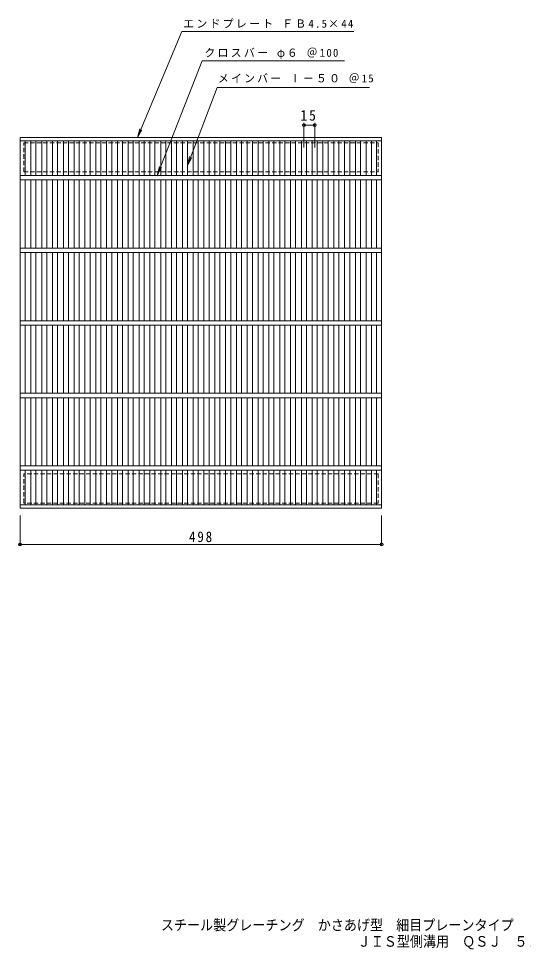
# Model space of a CAD drawing. Units: millimetres at full size, sheet at 1:5; details may follow other scales. Extents: x -605 to 756, y -687 to 594.
# Drawn here: x -605 to 90, y -687 to 594 of the extents above; entities that cross this region are included whole.
import ezdxf
from ezdxf.enums import TextEntityAlignment as Align

# ---------------------------------------------------------------- set-up
doc = ezdxf.new("R2010")
doc.units = ezdxf.units.MM
doc.header["$LTSCALE"] = 5
doc.header["$PDMODE"] = 32
doc.header["$PDSIZE"] = 4
doc.linetypes.add('DASHED1', pattern=[1.8, 1.2, -0.6])
for name, color, linetype, lineweight in [('A-1', 2, 'Continuous', 9), ('A-2', 3, 'Continuous', 9), ('A-4', 7, 'Continuous', 9), ('A-5', 7, 'Continuous', 9)]:
    doc.layers.add(name, color=color, linetype=linetype, lineweight=lineweight)
doc.layers.add('F-5_F-5ﾚｲﾔ', color=2, linetype='Continuous')
doc.styles.add('ＭＳ ゴシック', font='')
doc.styles.get('ＭＳ ゴシック').set_extended_font_data('MS Gothic')

msp = doc.modelspace()

# ---------------------------------------------------------------- linework, layer by layer
at = {"layer": 'A-1', "linetype": 'DASHED1'}
for p, q in [((-598.405, 423.355), (-110.405, 423.355)), ((-598.405, 383.355), (-598.405, 423.355)), ((-110.405, 423.355), (-110.405, 383.355)), ((-598.405, 383.355), (-110.405, 383.355)), ((-110.405, -32.644), (-598.405, -32.644)), ((-598.405, -72.644), (-598.405, -32.644)), ((-110.405, -32.644), (-110.405, -72.644)), ((-110.405, -72.644), (-598.405, -72.644))]:
    msp.add_line(p, q, dxfattribs=at)
at = {"layer": 'A-2'}
for p, q in [((-603.405, 430.355), (-105.405, 430.355)), ((-603.405, -79.644), (-603.405, 430.355)), ((-603.405, 425.855), (-105.405, 425.855)), ((-596.406, 378.356), (-596.406, 425.855)), ((-588.506, 378.356), (-588.506, 425.855)), ((-581.506, 378.356), (-581.506, 425.855)), ((-573.606, 378.356), (-573.606, 425.855)), ((-566.606, 378.356), (-566.606, 425.855)), ((-558.706, 378.356), (-558.706, 425.855)), ((-551.706, 378.356), (-551.706, 425.855)), ((-543.806, 378.356), (-543.806, 425.855)), ((-536.806, 378.356), (-536.806, 425.855)), ((-528.906, 378.356), (-528.906, 425.855)), ((-521.906, 378.356), (-521.906, 425.855)), ((-514.006, 378.356), (-514.006, 425.855)), ((-507.006, 378.356), (-507.006, 425.855)), ((-499.106, 378.356), (-499.106, 425.855)), ((-492.106, 378.356), (-492.106, 425.855)), ((-484.206, 378.356), (-484.206, 425.855)), ((-477.206, 378.356), (-477.206, 425.855)), ((-469.306, 378.356), (-469.306, 425.855)), ((-462.306, 378.356), (-462.306, 425.855)), ((-454.406, 378.356), (-454.406, 425.855)), ((-447.406, 378.356), (-447.406, 425.855)), ((-439.506, 378.356), (-439.506, 425.855)), ((-432.506, 378.356), (-432.506, 425.855)), ((-424.606, 378.356), (-424.606, 425.855)), ((-417.606, 378.356), (-417.606, 425.855)), ((-409.706, 378.356), (-409.706, 425.855)), ((-402.706, 378.356), (-402.706, 425.855)), ((-394.806, 378.356), (-394.806, 425.855)), ((-387.806, 378.356), (-387.806, 425.855)), ((-379.906, 378.356), (-379.906, 425.855)), ((-372.906, 378.356), (-372.906, 425.855)), ((-365.006, 378.356), (-365.006, 425.855)), ((-358.006, 378.356), (-358.006, 425.855)), ((-350.106, 378.356), (-350.106, 425.855)), ((-343.106, 378.356), (-343.106, 425.855)), ((-335.206, 378.356), (-335.206, 425.855)), ((-328.206, 378.356), (-328.206, 425.855)), ((-320.306, 378.356), (-320.306, 425.855)), ((-313.306, 378.356), (-313.306, 425.855)), ((-305.406, 378.356), (-305.406, 425.855)), ((-298.406, 378.356), (-298.406, 425.855)), ((-290.506, 378.356), (-290.506, 425.855)), ((-283.506, 378.356), (-283.506, 425.855)), ((-275.606, 378.356), (-275.606, 425.855)), ((-268.606, 378.356), (-268.606, 425.855)), ((-260.706, 378.356), (-260.706, 425.855)), ((-253.706, 378.356), (-253.706, 425.855)), ((-245.806, 378.356), (-245.806, 425.855)), ((-238.806, 378.356), (-238.806, 425.855)), ((-230.906, 378.356), (-230.906, 425.855)), ((-223.906, 378.356), (-223.906, 425.855)), ((-216.006, 378.356), (-216.006, 425.855)), ((-209.006, 378.356), (-209.006, 425.855)), ((-201.106, 378.356), (-201.106, 425.855)), ((-194.106, 378.356), (-194.106, 425.855)), ((-186.206, 378.356), (-186.206, 425.855)), ((-179.206, 378.356), (-179.206, 425.855)), ((-171.306, 378.356), (-171.306, 425.855)), ((-164.306, 378.356), (-164.306, 425.855)), ((-156.406, 378.356), (-156.406, 425.855)), ((-149.406, 378.356), (-149.406, 425.855)), ((-141.506, 378.356), (-141.506, 425.855)), ((-134.506, 378.356), (-134.506, 425.855)), ((-126.606, 378.356), (-126.606, 425.855)), ((-119.606, 378.356), (-119.606, 425.855)), ((-112.405, 425.855), (-112.405, 378.356)), ((-105.405, 430.355), (-105.405, -79.644)), ((-603.405, 378.356), (-105.405, 378.356)), ((-603.405, 372.356), (-105.405, 372.356)), ((-596.406, 278.356), (-596.406, 372.356)), ((-588.506, 278.356), (-588.506, 372.356)), ((-581.506, 278.356), (-581.506, 372.356)), ((-573.606, 278.356), (-573.606, 372.356)), ((-566.606, 278.356), (-566.606, 372.356)), ((-558.706, 278.356), (-558.706, 372.356)), ((-551.706, 278.356), (-551.706, 372.356)), ((-543.806, 278.356), (-543.806, 372.356)), ((-536.806, 278.356), (-536.806, 372.356)), ((-528.906, 278.356), (-528.906, 372.356)), ((-521.906, 278.356), (-521.906, 372.356)), ((-514.006, 278.356), (-514.006, 372.356)), ((-507.006, 278.356), (-507.006, 372.356)), ((-499.106, 278.356), (-499.106, 372.356)), ((-492.106, 278.356), (-492.106, 372.356)), ((-484.206, 278.356), (-484.206, 372.356)), ((-477.206, 278.356), (-477.206, 372.356)), ((-469.306, 278.356), (-469.306, 372.356)), ((-462.306, 278.356), (-462.306, 372.356)), ((-454.406, 278.356), (-454.406, 372.356)), ((-447.406, 278.356), (-447.406, 372.356)), ((-439.506, 278.356), (-439.506, 372.356)), ((-432.506, 278.356), (-432.506, 372.356)), ((-424.606, 278.356), (-424.606, 372.356)), ((-417.606, 278.356), (-417.606, 372.356)), ((-409.706, 278.356), (-409.706, 372.356)), ((-402.706, 278.356), (-402.706, 372.356)), ((-394.806, 278.356), (-394.806, 372.356)), ((-387.806, 278.356), (-387.806, 372.356)), ((-379.906, 278.356), (-379.906, 372.356)), ((-372.906, 278.356), (-372.906, 372.356)), ((-365.006, 278.356), (-365.006, 372.356)), ((-358.006, 278.356), (-358.006, 372.356)), ((-350.106, 278.356), (-350.106, 372.356)), ((-343.106, 278.356), (-343.106, 372.356)), ((-335.206, 278.356), (-335.206, 372.356)), ((-328.206, 278.356), (-328.206, 372.356)), ((-320.306, 278.356), (-320.306, 372.356)), ((-313.306, 278.356), (-313.306, 372.356)), ((-305.406, 278.356), (-305.406, 372.356)), ((-298.406, 278.356), (-298.406, 372.356)), ((-290.506, 278.356), (-290.506, 372.356)), ((-283.506, 278.356), (-283.506, 372.356)), ((-275.606, 278.356), (-275.606, 372.356)), ((-268.606, 278.356), (-268.606, 372.356)), ((-260.706, 278.356), (-260.706, 372.356)), ((-253.706, 278.356), (-253.706, 372.356)), ((-245.806, 278.356), (-245.806, 372.356)), ((-238.806, 278.356), (-238.806, 372.356)), ((-230.906, 278.356), (-230.906, 372.356)), ((-223.906, 278.356), (-223.906, 372.356)), ((-216.006, 278.356), (-216.006, 372.356)), ((-209.006, 278.356), (-209.006, 372.356)), ((-201.106, 278.356), (-201.106, 372.356)), ((-194.106, 278.356), (-194.106, 372.356)), ((-186.206, 278.356), (-186.206, 372.356)), ((-179.206, 278.356), (-179.206, 372.356)), ((-171.306, 278.356), (-171.306, 372.356)), ((-164.306, 278.356), (-164.306, 372.356)), ((-156.406, 278.356), (-156.406, 372.356)), ((-149.406, 278.356), (-149.406, 372.356)), ((-141.506, 278.356), (-141.506, 372.356)), ((-134.506, 278.356), (-134.506, 372.356)), ((-126.606, 278.356), (-126.606, 372.356)), ((-119.606, 278.356), (-119.606, 372.356)), ((-112.405, 372.356), (-112.405, 278.356)), ((-603.405, 278.356), (-105.405, 278.356)), ((-603.405, 272.356), (-105.405, 272.356)), ((-596.406, 178.356), (-596.406, 272.356)), ((-588.506, 178.356), (-588.506, 272.356)), ((-581.506, 178.356), (-581.506, 272.356)), ((-573.606, 178.356), (-573.606, 272.356)), ((-566.606, 178.356), (-566.606, 272.356)), ((-558.706, 178.356), (-558.706, 272.356)), ((-551.706, 178.356), (-551.706, 272.356)), ((-543.806, 178.356), (-543.806, 272.356)), ((-536.806, 178.356), (-536.806, 272.356)), ((-528.906, 178.356), (-528.906, 272.356)), ((-521.906, 178.356), (-521.906, 272.356)), ((-514.006, 178.356), (-514.006, 272.356)), ((-507.006, 178.356), (-507.006, 272.356)), ((-499.106, 178.356), (-499.106, 272.356)), ((-492.106, 178.356), (-492.106, 272.356)), ((-484.206, 178.356), (-484.206, 272.356)), ((-477.206, 178.356), (-477.206, 272.356)), ((-469.306, 178.356), (-469.306, 272.356)), ((-462.306, 178.356), (-462.306, 272.356)), ((-454.406, 178.356), (-454.406, 272.356)), ((-447.406, 178.356), (-447.406, 272.356)), ((-439.506, 178.356), (-439.506, 272.356)), ((-432.506, 178.356), (-432.506, 272.356)), ((-424.606, 178.356), (-424.606, 272.356)), ((-417.606, 178.356), (-417.606, 272.356)), ((-409.706, 178.356), (-409.706, 272.356)), ((-402.706, 178.356), (-402.706, 272.356)), ((-394.806, 178.356), (-394.806, 272.356)), ((-387.806, 178.356), (-387.806, 272.356)), ((-379.906, 178.356), (-379.906, 272.356)), ((-372.906, 178.356), (-372.906, 272.356)), ((-365.006, 178.356), (-365.006, 272.356)), ((-358.006, 178.356), (-358.006, 272.356)), ((-350.106, 178.356), (-350.106, 272.356)), ((-343.106, 178.356), (-343.106, 272.356)), ((-335.206, 178.356), (-335.206, 272.356)), ((-328.206, 178.356), (-328.206, 272.356)), ((-320.306, 178.356), (-320.306, 272.356)), ((-313.306, 178.356), (-313.306, 272.356)), ((-305.406, 178.356), (-305.406, 272.356)), ((-298.406, 178.356), (-298.406, 272.356)), ((-290.506, 178.356), (-290.506, 272.356)), ((-283.506, 178.356), (-283.506, 272.356)), ((-275.606, 178.356), (-275.606, 272.356)), ((-268.606, 178.356), (-268.606, 272.356)), ((-260.706, 178.356), (-260.706, 272.356)), ((-253.706, 178.356), (-253.706, 272.356)), ((-245.806, 178.356), (-245.806, 272.356)), ((-238.806, 178.356), (-238.806, 272.356)), ((-230.906, 178.356), (-230.906, 272.356)), ((-223.906, 178.356), (-223.906, 272.356)), ((-216.006, 178.356), (-216.006, 272.356)), ((-209.006, 178.356), (-209.006, 272.356)), ((-201.106, 178.356), (-201.106, 272.356)), ((-194.106, 178.356), (-194.106, 272.356)), ((-186.206, 178.356), (-186.206, 272.356)), ((-179.206, 178.356), (-179.206, 272.356)), ((-171.306, 178.356), (-171.306, 272.356)), ((-164.306, 178.356), (-164.306, 272.356)), ((-156.406, 178.356), (-156.406, 272.356)), ((-149.406, 178.356), (-149.406, 272.356)), ((-141.506, 178.356), (-141.506, 272.356)), ((-134.506, 178.356), (-134.506, 272.356)), ((-126.606, 178.356), (-126.606, 272.356)), ((-119.606, 178.356), (-119.606, 272.356)), ((-112.405, 272.356), (-112.405, 178.356)), ((-603.405, 178.356), (-105.405, 178.356)), ((-603.405, 172.356), (-105.405, 172.356)), ((-596.406, 78.356), (-596.406, 172.356)), ((-588.506, 78.356), (-588.506, 172.356)), ((-581.506, 78.356), (-581.506, 172.356)), ((-573.606, 78.356), (-573.606, 172.356)), ((-566.606, 78.356), (-566.606, 172.356)), ((-558.706, 78.356), (-558.706, 172.356)), ((-551.706, 78.356), (-551.706, 172.356)), ((-543.806, 78.356), (-543.806, 172.356)), ((-536.806, 78.356), (-536.806, 172.356)), ((-528.906, 78.356), (-528.906, 172.356)), ((-521.906, 78.356), (-521.906, 172.356)), ((-514.006, 78.356), (-514.006, 172.356)), ((-507.006, 78.356), (-507.006, 172.356)), ((-499.106, 78.356), (-499.106, 172.356)), ((-492.106, 78.356), (-492.106, 172.356)), ((-484.206, 78.356), (-484.206, 172.356)), ((-477.206, 78.356), (-477.206, 172.356)), ((-469.306, 78.356), (-469.306, 172.356)), ((-462.306, 78.356), (-462.306, 172.356)), ((-454.406, 78.356), (-454.406, 172.356)), ((-447.406, 78.356), (-447.406, 172.356)), ((-439.506, 78.356), (-439.506, 172.356)), ((-432.506, 78.356), (-432.506, 172.356)), ((-424.606, 78.356), (-424.606, 172.356)), ((-417.606, 78.356), (-417.606, 172.356)), ((-409.706, 78.356), (-409.706, 172.356)), ((-402.706, 78.356), (-402.706, 172.356)), ((-394.806, 78.356), (-394.806, 172.356)), ((-387.806, 78.356), (-387.806, 172.356)), ((-379.906, 78.356), (-379.906, 172.356)), ((-372.906, 78.356), (-372.906, 172.356)), ((-365.006, 78.356), (-365.006, 172.356)), ((-358.006, 78.356), (-358.006, 172.356)), ((-350.106, 78.356), (-350.106, 172.356)), ((-343.106, 78.356), (-343.106, 172.356)), ((-335.206, 78.356), (-335.206, 172.356)), ((-328.206, 78.356), (-328.206, 172.356)), ((-320.306, 78.356), (-320.306, 172.356)), ((-313.306, 78.356), (-313.306, 172.356)), ((-305.406, 78.356), (-305.406, 172.356)), ((-298.406, 78.356), (-298.406, 172.356)), ((-290.506, 78.356), (-290.506, 172.356)), ((-283.506, 78.356), (-283.506, 172.356)), ((-275.606, 78.356), (-275.606, 172.356)), ((-268.606, 78.356), (-268.606, 172.356)), ((-260.706, 78.356), (-260.706, 172.356)), ((-253.706, 78.356), (-253.706, 172.356)), ((-245.806, 78.356), (-245.806, 172.356)), ((-238.806, 78.356), (-238.806, 172.356)), ((-230.906, 78.356), (-230.906, 172.356)), ((-223.906, 78.356), (-223.906, 172.356)), ((-216.006, 78.356), (-216.006, 172.356)), ((-209.006, 78.356), (-209.006, 172.356)), ((-201.106, 78.356), (-201.106, 172.356)), ((-194.106, 78.356), (-194.106, 172.356)), ((-186.206, 78.356), (-186.206, 172.356)), ((-179.206, 78.356), (-179.206, 172.356)), ((-171.306, 78.356), (-171.306, 172.356)), ((-164.306, 78.356), (-164.306, 172.356)), ((-156.406, 78.356), (-156.406, 172.356)), ((-149.406, 78.356), (-149.406, 172.356)), ((-141.506, 78.356), (-141.506, 172.356)), ((-134.506, 78.356), (-134.506, 172.356)), ((-126.606, 78.356), (-126.606, 172.356)), ((-119.606, 78.356), (-119.606, 172.356)), ((-112.405, 172.356), (-112.405, 78.356)), ((-603.405, 78.356), (-105.405, 78.356)), ((-603.405, 72.356), (-105.405, 72.356)), ((-596.406, -21.644), (-596.406, 72.356)), ((-588.506, -21.644), (-588.506, 72.356)), ((-581.506, -21.644), (-581.506, 72.356)), ((-573.606, -21.644), (-573.606, 72.356)), ((-566.606, -21.644), (-566.606, 72.356)), ((-558.706, -21.644), (-558.706, 72.356)), ((-551.706, -21.644), (-551.706, 72.356)), ((-543.806, -21.644), (-543.806, 72.356)), ((-536.806, -21.644), (-536.806, 72.356)), ((-528.906, -21.644), (-528.906, 72.356)), ((-521.906, -21.644), (-521.906, 72.356)), ((-514.006, -21.644), (-514.006, 72.356)), ((-507.006, -21.644), (-507.006, 72.356)), ((-499.106, -21.644), (-499.106, 72.356)), ((-492.106, -21.644), (-492.106, 72.356)), ((-484.206, -21.644), (-484.206, 72.356)), ((-477.206, -21.644), (-477.206, 72.356)), ((-469.306, -21.644), (-469.306, 72.356)), ((-462.306, -21.644), (-462.306, 72.356)), ((-454.406, -21.644), (-454.406, 72.356)), ((-447.406, -21.644), (-447.406, 72.356)), ((-439.506, -21.644), (-439.506, 72.356)), ((-432.506, -21.644), (-432.506, 72.356)), ((-424.606, -21.644), (-424.606, 72.356)), ((-417.606, -21.644), (-417.606, 72.356)), ((-409.706, -21.644), (-409.706, 72.356)), ((-402.706, -21.644), (-402.706, 72.356)), ((-394.806, -21.644), (-394.806, 72.356)), ((-387.806, -21.644), (-387.806, 72.356)), ((-379.906, -21.644), (-379.906, 72.356)), ((-372.906, -21.644), (-372.906, 72.356)), ((-365.006, -21.644), (-365.006, 72.356)), ((-358.006, -21.644), (-358.006, 72.356)), ((-350.106, -21.644), (-350.106, 72.356)), ((-343.106, -21.644), (-343.106, 72.356)), ((-335.206, -21.644), (-335.206, 72.356)), ((-328.206, -21.644), (-328.206, 72.356)), ((-320.306, -21.644), (-320.306, 72.356)), ((-313.306, -21.644), (-313.306, 72.356)), ((-305.406, -21.644), (-305.406, 72.356)), ((-298.406, -21.644), (-298.406, 72.356)), ((-290.506, -21.644), (-290.506, 72.356)), ((-283.506, -21.644), (-283.506, 72.356)), ((-275.606, -21.644), (-275.606, 72.356)), ((-268.606, -21.644), (-268.606, 72.356)), ((-260.706, -21.644), (-260.706, 72.356)), ((-253.706, -21.644), (-253.706, 72.356)), ((-245.806, -21.644), (-245.806, 72.356)), ((-238.806, -21.644), (-238.806, 72.356)), ((-230.906, -21.644), (-230.906, 72.356)), ((-223.906, -21.644), (-223.906, 72.356)), ((-216.006, -21.644), (-216.006, 72.356)), ((-209.006, -21.644), (-209.006, 72.356)), ((-201.106, -21.644), (-201.106, 72.356)), ((-194.106, -21.644), (-194.106, 72.356)), ((-186.206, -21.644), (-186.206, 72.356)), ((-179.206, -21.644), (-179.206, 72.356)), ((-171.306, -21.644), (-171.306, 72.356)), ((-164.306, -21.644), (-164.306, 72.356)), ((-156.406, -21.644), (-156.406, 72.356)), ((-149.406, -21.644), (-149.406, 72.356)), ((-141.506, -21.644), (-141.506, 72.356)), ((-134.506, -21.644), (-134.506, 72.356)), ((-126.606, -21.644), (-126.606, 72.356)), ((-119.606, -21.644), (-119.606, 72.356)), ((-112.405, 72.356), (-112.405, -21.644)), ((-603.405, -21.644), (-105.405, -21.644)), ((-603.405, -27.644), (-105.405, -27.644)), ((-596.406, -75.144), (-596.406, -27.644)), ((-588.506, -75.144), (-588.506, -27.644)), ((-581.506, -75.144), (-581.506, -27.644)), ((-573.606, -75.144), (-573.606, -27.644)), ((-566.606, -75.144), (-566.606, -27.644)), ((-558.706, -75.144), (-558.706, -27.644)), ((-551.706, -75.144), (-551.706, -27.644)), ((-543.806, -75.144), (-543.806, -27.644)), ((-536.806, -75.144), (-536.806, -27.644)), ((-528.906, -75.144), (-528.906, -27.644)), ((-521.906, -75.144), (-521.906, -27.644)), ((-514.006, -75.144), (-514.006, -27.644)), ((-507.006, -75.144), (-507.006, -27.644)), ((-499.106, -75.144), (-499.106, -27.644)), ((-492.106, -75.144), (-492.106, -27.644)), ((-484.206, -75.144), (-484.206, -27.644)), ((-477.206, -75.144), (-477.206, -27.644)), ((-469.306, -75.144), (-469.306, -27.644)), ((-462.306, -75.144), (-462.306, -27.644)), ((-454.406, -75.144), (-454.406, -27.644)), ((-447.406, -75.144), (-447.406, -27.644)), ((-439.506, -75.144), (-439.506, -27.644)), ((-432.506, -75.144), (-432.506, -27.644)), ((-424.606, -75.144), (-424.606, -27.644)), ((-417.606, -75.144), (-417.606, -27.644)), ((-409.706, -75.144), (-409.706, -27.644)), ((-402.706, -75.144), (-402.706, -27.644)), ((-394.806, -75.144), (-394.806, -27.644)), ((-387.806, -75.144), (-387.806, -27.644)), ((-379.906, -75.144), (-379.906, -27.644)), ((-372.906, -75.144), (-372.906, -27.644)), ((-365.006, -75.144), (-365.006, -27.644)), ((-358.006, -75.144), (-358.006, -27.644)), ((-350.106, -75.144), (-350.106, -27.644)), ((-343.106, -75.144), (-343.106, -27.644)), ((-335.206, -75.144), (-335.206, -27.644)), ((-328.206, -75.144), (-328.206, -27.644)), ((-320.306, -75.144), (-320.306, -27.644)), ((-313.306, -75.144), (-313.306, -27.644)), ((-305.406, -75.144), (-305.406, -27.644)), ((-298.406, -75.144), (-298.406, -27.644)), ((-290.506, -75.144), (-290.506, -27.644)), ((-283.506, -75.144), (-283.506, -27.644)), ((-275.606, -75.144), (-275.606, -27.644)), ((-268.606, -75.144), (-268.606, -27.644)), ((-260.706, -75.144), (-260.706, -27.644)), ((-253.706, -75.144), (-253.706, -27.644)), ((-245.806, -75.144), (-245.806, -27.644)), ((-238.806, -75.144), (-238.806, -27.644)), ((-230.906, -75.144), (-230.906, -27.644)), ((-223.906, -75.144), (-223.906, -27.644)), ((-216.006, -75.144), (-216.006, -27.644)), ((-209.006, -75.144), (-209.006, -27.644)), ((-201.106, -75.144), (-201.106, -27.644)), ((-194.106, -75.144), (-194.106, -27.644)), ((-186.206, -75.144), (-186.206, -27.644)), ((-179.206, -75.144), (-179.206, -27.644)), ((-171.306, -75.144), (-171.306, -27.644)), ((-164.306, -75.144), (-164.306, -27.644)), ((-156.406, -75.144), (-156.406, -27.644)), ((-149.406, -75.144), (-149.406, -27.644)), ((-141.506, -75.144), (-141.506, -27.644)), ((-134.506, -75.144), (-134.506, -27.644)), ((-126.606, -75.144), (-126.606, -27.644)), ((-119.606, -75.144), (-119.606, -27.644)), ((-112.405, -27.644), (-112.405, -75.144)), ((-105.405, -75.144), (-603.405, -75.144)), ((-105.405, -79.644), (-603.405, -79.644))]:
    msp.add_line(p, q, dxfattribs=at)
at = {"layer": 'A-4'}
for p, q in [((-212.495, 416.874), (-212.495, 450.523)), ((-197.616, 416.874), (-197.616, 450.523)), ((-212.495, 447.524), (-197.616, 447.524)), ((-603.405, -131.144), (-603.405, -89.644)), ((-105.405, -131.144), (-105.405, -89.644)), ((-603.405, -129.644), (-105.405, -129.644))]:
    msp.add_line(p, q, dxfattribs=at)
for p in [(-212.495, 447.524), (-197.616, 447.524), (-603.405, -129.644), (-105.405, -129.644)]:
    msp.add_point(p, dxfattribs=at)
at = {"layer": 'A-5'}
for p, q in [((-441.865, 430.355), (-380.819, 576.492)), ((-380.819, 576.492), (-143.768, 576.492)), ((-414.577, 378.356), (-352.769, 536.171)), ((-352.769, 536.171), (-156.781, 536.171)), ((-372.906, 392.111), (-332.149, 499.355)), ((-332.149, 499.355), (-122.126, 499.355)), ((-441.865, 430.355), (-438.594, 442.42)), ((-441.865, 430.355), (-435.583, 441.162)), ((-372.906, 392.111), (-370.028, 404.275)), ((-372.906, 392.111), (-366.978, 403.116)), ((-414.577, 378.356), (-411.577, 390.49)), ((-414.577, 378.356), (-408.539, 389.301))]:
    msp.add_line(p, q, dxfattribs=at)

# ---------------------------------------------------------------- texts
at = {"layer": 'A-4', "color": 2, "char_height": 14.66, "attachment_point": 7, "style": 'ＭＳ ゴシック'}
for s, insert in [('\\T1.27;\\W0.95;15', (-217.423, 453.523)), ('\\T1.27;\\W0.9;498', (-370.655, -126.644))]:
    msp.add_mtext(s, dxfattribs=dict(at, insert=insert))
at = {"layer": 'A-5', "char_height": 11, "attachment_point": 7, "style": 'ＭＳ ゴシック'}
for s, insert in [('\\T1.21;エンドプレート\\~ＦＢ4.5×44', (-378.733, 581.052)), ('\\T1.21;クロスバー\\~φ６\\~＠100', (-349.578, 538.641)), ('\\T1.2;メインバー\\~Ⅰ－５０\\~＠15', (-330.876, 505.371))]:
    msp.add_mtext(s, dxfattribs=dict(at, insert=insert))
at = {"layer": 'F-5_F-5ﾚｲﾔ', "style": 'ＭＳ ゴシック', "width": 0.9}
for s, p in [('スチール製グレーチング\u3000かさあげ型\u3000細目プレーンタイプ', (-409.447, -665.304)), ('ＪＩＳ型側溝用\u3000ＱＳＪ\u3000５１５０Ａ', (-138.5, -687.804))]:
    msp.add_text(s, height=14.66, dxfattribs=at).set_placement(p, align=Align.BOTTOM_LEFT)

doc.saveas('drawing.dxf')
